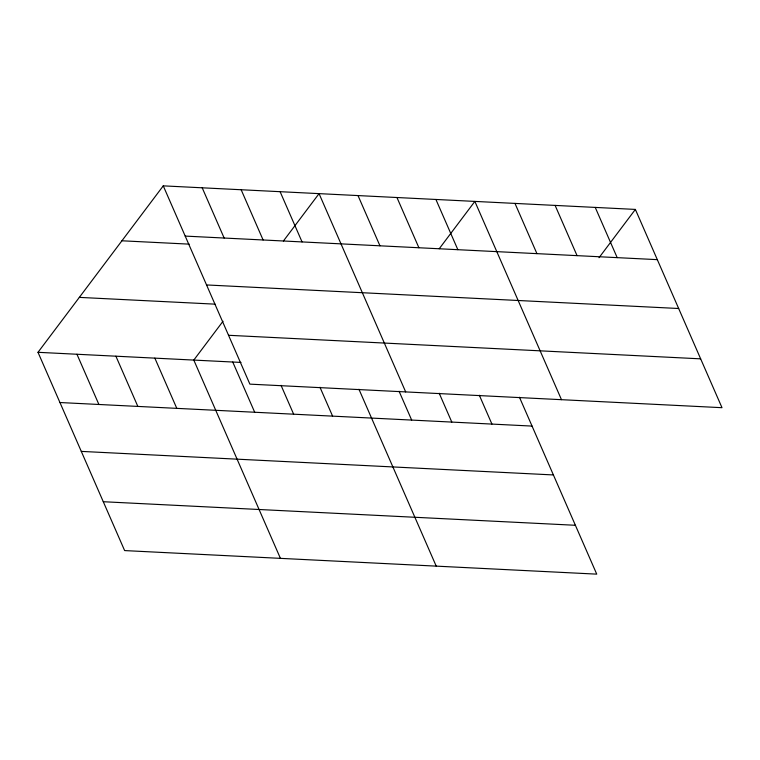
<?xml version="1.0" encoding="UTF-8"?>
<svg xmlns="http://www.w3.org/2000/svg" width="760" height="760" viewBox="0 0 760 760"><rect width="100%" height="100%" fill="white"/><g stroke="black" fill="none" stroke-linecap="round" stroke-linejoin="round"><path stroke-width="1.14" d="M519.45 397.233L596.742 574.142L124.63 550.582L38 352.308L163.257 185.858L635.369 209.418L722 407.692L249.888 384.142L163.257 185.858M223.022 321.252L193.8 360.078L280.421 558.353M283.423 240.986L319.058 193.638L405.678 391.913M439.223 248.758L474.858 201.409L561.478 399.684M599.022 257.716L635.369 209.418M185.202 236.094L657.314 259.644M121.923 240.787L189.202 244.141M206.549 284.943L678.661 308.503M79.335 297.378L215.07 304.152M228.541 335.284L700.653 358.844M38 352.308L241.005 362.434M59.945 402.534L532.057 426.084M81.291 451.392L553.403 474.943M103.284 501.723L575.396 525.283M595.241 207.413L617.186 257.64M555.114 205.409L577.058 255.645M514.986 203.405L536.931 253.641M435.908 199.462L457.852 249.688M396.957 197.524L418.902 247.751M479.322 395.228L491.929 424.08M358.007 195.576L379.952 245.803M439.195 393.224L451.801 422.085M399.066 391.229L411.673 420.08M280.108 191.691L302.052 241.917M358.938 389.224L436.221 566.133M241.157 189.743L263.102 239.98M319.988 387.277L332.595 416.138M202.207 187.805L224.152 238.032M281.038 385.339L293.645 414.19M232.75 362.016L254.695 412.252M154.85 358.131L176.795 408.358M115.9 356.193L137.845 406.419M76.95 354.245L98.895 404.472"/></g></svg>
